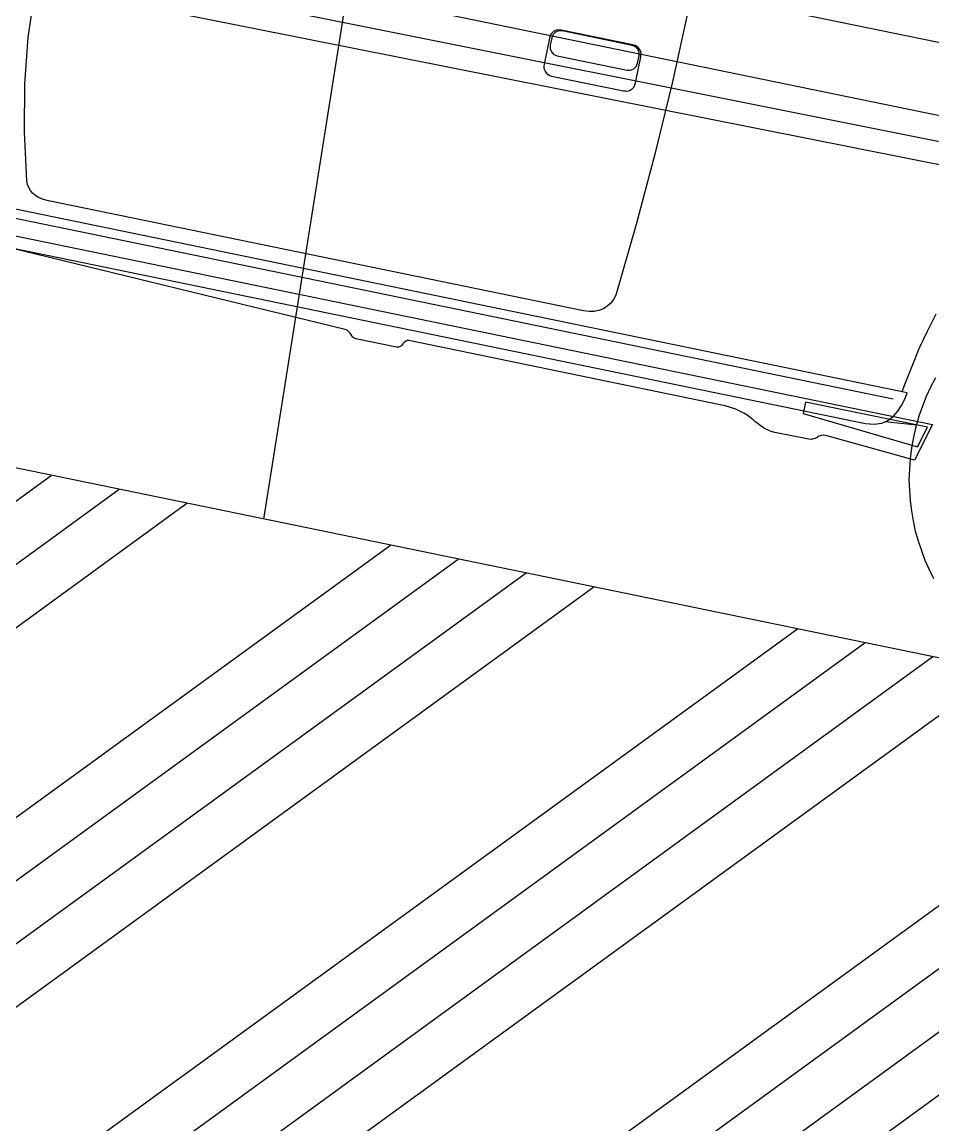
# Model space of a CAD drawing. Extents: x -640655 to -640254, y -1045449 to -1045159.
# Drawn here: x -640496.908 to -640495.349, y -1045215.381 to -1045213.495 of the extents above; entities that cross this region are included whole.
import ezdxf

# ---------------------------------------------------------------- set-up
doc = ezdxf.new("R2010")
doc.units = 0
doc.header["$MEASUREMENT"] = 0
doc.layers.get('0').update_dxf_attribs({"linetype": 'CONTINUOUS'})
for name, color, linetype in [('T_srafa', 8, 'CONTINUOUS'), ('T_stafaz', 7, 'CONTINUOUS'), ('T_tenka', 4, 'CONTINUOUS'), ('T_tlusta', 1, 'CONTINUOUS')]:
    doc.layers.add(name, color=color, linetype=linetype)

# ---------------------------------------------------------------- blocks, each defined once
blk = doc.blocks.new('A$C04E35D7F')
at = {"linetype": 'Continuous'}
for p, q in [((78.32031968901765, 103.1070513552397), (44.44998493901903, 103.1070513552397)), ((89.50096441099095, 99.5611836108165), (89.66409149850688, 87.07122937062377)), ((42.87022788097102, 90.83388442871927), (297.6790313987995, 90.83388442871927)), ((95.82857827936868, 90.39816339232834), (95.88223850552481, 90.7802242025628)), ((95.88223850552481, 90.7802242025628), (95.93804514072781, 91.10647837759444)), ((95.93804514072781, 91.10647837759444), (96.10117222824374, 91.37907232646961)), ((96.10117222824374, 91.37907232646961), (96.31795954191625, 91.65166627534472)), ((96.15483245440055, 90.50763025368764), (96.26429931575967, 91.10647837759444)), ((96.26429931575967, 91.10647837759444), (96.59055349079131, 91.5980060491882)), ((96.31795954191625, 91.65166627534472), (96.59055349079131, 91.87059999806337)), ((96.59055349079131, 91.87059999806337), (96.86314743966636, 92.03372708557924)), ((96.59055349079131, 91.5980060491882), (97.0799347533391, 91.92640663326614)), ((96.86314743966636, 92.03372708557924), (97.18940161469823, 92.08953372078199)), ((97.0799347533391, 91.92640663326614), (97.68092928629198, 92.03372708557924)), ((97.18940161469823, 92.08953372078199), (97.5714624249324, 92.14319394693854)), ((97.5714624249324, 92.14319394693854), (110.1150768912817, 92.14319394693854)), ((97.68092928629198, 92.03372708557924), (109.896143168563, 92.03372708557924)), ((109.896143168563, 92.03372708557924), (110.4971377015165, 91.92640663326614)), ((110.1150768912817, 92.14319394693854), (110.4434774753597, 92.08953372078199)), ((110.4434774753597, 92.08953372078199), (110.7697316503916, 92.03372708557924)), ((110.4971377015165, 91.92640663326614), (110.9886653731098, 91.5980060491882)), ((110.7697316503916, 92.03372708557924), (111.0423255992666, 91.87059999806337)), ((110.9886653731098, 91.5980060491882), (111.3149195481417, 91.10647837759444)), ((111.0423255992666, 91.87059999806337), (111.3149195481417, 91.65166627534472)), ((111.3149195481417, 91.65166627534472), (111.5338532708604, 91.37907232646961)), ((111.3149195481417, 91.10647837759444), (111.4243864095013, 90.50763025368764)), ((111.5338532708604, 91.37907232646961), (111.6969803583763, 91.10647837759444)), ((111.6969803583763, 91.10647837759444), (111.7506405845324, 90.7802242025628)), ((111.7506405845324, 90.7802242025628), (111.8064472197354, 90.39816339232834)), ((95.82857827936868, 85.87138671376388), (95.82857827936868, 90.39816339232834)), ((96.15483245440055, 89.25198096162495), (96.15483245440055, 90.50763025368764)), ((96.26429931575967, 88.65313283771812), (96.15483245440055, 89.25198096162495)), ((96.59055349079131, 88.16160516612433), (96.26429931575967, 88.65313283771812)), ((111.3149195481417, 88.65313283771812), (110.9886653731098, 88.16160516612433)), ((111.4243864095013, 89.25198096162495), (111.3149195481417, 88.65313283771812)), ((111.4243864095013, 90.50763025368764), (111.4243864095013, 89.25198096162495)), ((111.8064472197354, 90.39816339232834), (111.8064472197354, 85.87138671376388)), ((-34.63230996142113, 86.87080599017972), (298.4968132454251, 85.10726509329498)), ((89.66409149850688, 87.07122937062377), (90.10195894394406, 74.58127513043098)), ((97.0799347533391, 87.8353509910927), (96.59055349079131, 88.16160516612433)), ((97.68092928629198, 87.7258841297334), (97.0799347533391, 87.8353509910927)), ((109.896143168563, 87.7258841297334), (97.68092928629198, 87.7258841297334)), ((110.4971377015165, 87.8353509910927), (109.896143168563, 87.7258841297334)), ((110.9886653731098, 88.16160516612433), (110.4971377015165, 87.8353509910927)), ((95.88223850552481, 85.48932590352945), (95.82857827936868, 85.87138671376388)), ((95.93804514072781, 85.16307172849773), (95.88223850552481, 85.48932590352945)), ((96.10117222824374, 84.89047777962261), (95.93804514072781, 85.16307172849773)), ((96.31795954191625, 84.61788383074745), (96.10117222824374, 84.89047777962261)), ((111.5338532708604, 84.89047777962261), (111.3149195481417, 84.61788383074745)), ((111.6969803583763, 85.16307172849773), (111.5338532708604, 84.89047777962261)), ((111.7506405845324, 85.48932590352945), (111.6969803583763, 85.16307172849773)), ((111.8064472197354, 85.87138671376388), (111.7506405845324, 85.48932590352945)), ((292.115539150891, 81.00582798160278), (-34.63230996142113, 83.20266863614467)), ((96.59055349079131, 84.39895010802883), (96.31795954191625, 84.61788383074745)), ((96.86314743966636, 84.23582302051301), (96.59055349079131, 84.39895010802883)), ((97.18940161469823, 84.18001638531018), (96.86314743966636, 84.23582302051301)), ((97.5714624249324, 84.12635615915366), (97.18940161469823, 84.18001638531018)), ((110.1150768912817, 84.12635615915366), (97.5714624249324, 84.12635615915366)), ((110.4434774753597, 84.18001638531018), (110.1150768912817, 84.12635615915366)), ((110.7697316503916, 84.23582302051301), (110.4434774753597, 84.18001638531018)), ((111.0423255992666, 84.39895010802883), (110.7697316503916, 84.23582302051301)), ((111.3149195481417, 84.61788383074745), (111.0423255992666, 84.39895010802883)), ((199.1803202658823, 72.61731085310217), (199.6160413022731, 80.52682818857397)), ((90.10195894394406, 74.58127513043098), (90.81027392921055, 62.14712752544105)), ((198.1436046965377, 64.60047306531737), (199.1803202658823, 72.61731085310217)), ((196.5617012294438, 56.58363527753249), (198.1436046965377, 64.60047306531737)), ((90.81027392921055, 62.14712752544105), (91.79118286335142, 49.65931969429451)), ((38.34345120240641, 54.34707705132854), (37.46986272057802, 57.56454421167376)), ((194.4882700907553, 48.45947703743462), (196.5617012294438, 56.58363527753249)), ((39.10542641382926, 51.13175630002956), (38.34345120240641, 54.34707705132854)), ((39.70642094678215, 47.96794936584087), (39.10542641382926, 51.13175630002956)), ((91.79118286335142, 49.65931969429451), (92.06377681222648, 48.84153784766906)), ((40.25160884453248, 44.80414243165211), (39.70642094678215, 47.96794936584087)), ((92.06377681222648, 48.84153784766906), (92.39217739630453, 48.13107645335671)), ((92.39217739630453, 48.13107645335671), (92.88370506789852, 47.47642169424708)), ((92.88370506789852, 47.47642169424708), (93.42889296564908, 46.9312337964968)), ((193.5073611566145, 46.98704043169954), (193.8894219668487, 47.42276146809053)), ((193.8894219668487, 47.42276146809053), (194.2156761418803, 47.91428913968434)), ((194.2156761418803, 47.91428913968434), (194.4882700907553, 48.45947703743462)), ((35.39643158189028, 46.82176693513748), (35.88795925348381, 45.07673638052728)), ((93.42889296564908, 46.9312337964968), (94.1372079509149, 46.49551276010581)), ((94.1372079509149, 46.49551276010581), (94.90132957138394, 46.16925858507412)), ((94.90132957138394, 46.16925858507412), (95.71911141800956, 45.95032486235547)), ((95.71911141800956, 45.95032486235547), (96.70002035215043, 45.89451822715273)), ((96.70002035215043, 45.89451822715273), (190.1267669087533, 45.89451822715273)), ((190.1267669087533, 45.89451822715273), (191.0540156167381, 45.95032486235547)), ((191.0540156167381, 45.95032486235547), (191.8159908281607, 46.05979172371482)), ((191.8159908281607, 46.05979172371482), (192.4706455872699, 46.27657903738719)), ((192.4706455872699, 46.27657903738719), (193.0716401202235, 46.60497962146511)), ((193.0716401202235, 46.60497962146511), (193.5073611566145, 46.98704043169954)), ((35.88795925348381, 45.07673638052728), (36.3236802898748, 43.33170582591706)), ((40.47054256725096, 43.49483291343296), (40.25160884453248, 44.80414243165211)), ((36.3236802898748, 43.33170582591706), (36.59627423875008, 41.58667527130689)), ((36.59627423875008, 41.58667527130689), (36.87101459667133, 39.7879844905402)), ((39.65061431157937, 43.33170582591706), (201.1979447693673, 43.33170582591706)), ((39.8158878081415, 42.18766980425997), (39.65061431157937, 43.33170582591706)), ((40.14214198317313, 40.98782714740008), (39.8158878081415, 42.18766980425997)), ((41.72404545026757, 41.74980235882271), (198.7982594556474, 41.74980235882271)), ((36.87101459667133, 39.7879844905402), (36.97833504898449, 37.93348707457068)), ((40.52420279340754, 39.89530494285322), (40.14214198317313, 40.98782714740008)), ((41.12305091731446, 38.91439600871195), (40.52420279340754, 39.89530494285322)), ((205.1795335501815, 38.86073578255539), (34.30605578638961, 38.86073578255539)), ((34.30605578638961, 38.86073578255539), (36.05108634099975, 32.26052796530286)), ((35.01651718070207, 38.25974124960231), (56.34109105530501, 38.25974124960231)), ((35.99742611484317, 34.6065530528661), (35.01651718070207, 38.25974124960231)), ((36.96080243372285, 38.23645066629297), (42.37870020937703, 37.66089312569551)), ((36.97833504898449, 37.93348707457068), (37.03414168418726, 36.07898965860116)), ((41.88717253778327, 38.04080752688375), (41.12305091731446, 38.91439600871195)), ((42.81442124576802, 37.3324925416176), (41.88717253778327, 38.04080752688375)), ((56.34109105530501, 38.25974124960231), (56.34109105530501, 36.24211674611698)), ((56.34109105530501, 36.24211674611698), (35.99742611484317, 34.6065530528661)), ((37.03414168418726, 36.07898965860116), (36.97833504898449, 34.22449224263164)), ((42.37870020937703, 37.66089312569551), (42.37870020937703, 37.66089312569551)), ((44.07007053783082, 36.89677150522661), (42.81442124576802, 37.3324925416176)), ((45.5425071435659, 36.73364441771079), (44.07007053783082, 36.89677150522661)), ((196.780634952162, 36.73364441771079), (45.5425071435659, 36.73364441771079)), ((136.022234079652, 34.55074641766336), (205.1795335501815, 37.00623836658588)), ((36.97833504898449, 34.22449224263164), (36.87101459667133, 32.36999482666215)), ((65.06624382835594, 33.78662479719446), (65.66723836130905, 34.06136515511582)), ((65.66723836130905, 34.06136515511582), (66.32189312041851, 34.27815246878819)), ((66.32189312041851, 34.27815246878819), (67.03020810568478, 34.49708619150681)), ((67.03020810568478, 34.49708619150681), (67.79432972615359, 34.66021327902263)), ((67.79432972615359, 34.66021327902263), (68.72157843413834, 34.76968014038198)), ((68.72157843413834, 34.76968014038198), (69.70248736827966, 34.87914700174127)), ((69.70248736827966, 34.87914700174127), (70.84866979898311, 34.87914700174127)), ((70.84866979898311, 34.87914700174127), (124.9510562190378, 34.87914700174127)), ((124.9510562190378, 34.87914700174127), (125.2236501679129, 34.82334036653845)), ((125.2236501679129, 34.82334036653845), (125.4404374815856, 34.6065530528661)), ((125.4404374815856, 34.6065530528661), (125.6593712043039, 34.38761933014746)), ((125.6593712043039, 34.38761933014746), (125.8224982918198, 34.11502538127235)), ((125.8224982918198, 34.11502538127235), (125.9856253793357, 33.78662479719446)), ((134.6592643352762, 33.73296457103791), (134.8760516489488, 33.95189829375653)), ((134.8760516489488, 33.95189829375653), (135.0949853716672, 34.1686856074289)), ((135.0949853716672, 34.1686856074289), (135.3675793205427, 34.33395910399099)), ((135.3675793205427, 34.33395910399099), (135.6401732694178, 34.49708619150681)), ((135.6401732694178, 34.49708619150681), (136.022234079652, 34.55074641766336)), ((36.05108634099975, 32.26052796530286), (51.75850774153764, 33.35090376080345)), ((36.87101459667133, 32.36999482666215), (36.59627423875008, 30.56915763684916)), ((51.75850774153764, 33.35090376080345), (52.19637518697505, 33.35090376080345)), ((52.19637518697505, 33.35090376080345), (52.57843599720945, 33.18777667328757)), ((52.57843599720945, 33.18777667328757), (52.85102994608451, 33.02464958577175)), ((52.85102994608451, 33.02464958577175), (53.12362389495956, 32.80571586305314)), ((53.12362389495956, 32.80571586305314), (53.39621784383485, 32.53312191417803)), ((53.39621784383485, 32.53312191417803), (53.72247201886648, 32.36999482666215)), ((53.72247201886648, 32.36999482666215), (54.05087260294431, 32.2068677391463)), ((54.05087260294431, 32.2068677391463), (54.4865936393353, 32.15106110394356)), ((54.4865936393353, 32.15106110394356), (60.4321466974784, 32.09740087778704)), ((60.4321466974784, 32.09740087778704), (61.08680145658809, 32.15106110394356)), ((61.08680145658809, 32.15106110394356), (61.63198935433843, 32.26052796530286)), ((61.63198935433843, 32.26052796530286), (62.17717725208877, 32.36999482666215)), ((62.17717725208877, 32.36999482666215), (62.66655851463611, 32.58678214033449)), ((62.66655851463611, 32.58678214033449), (63.10442596007351, 32.75205563689659)), ((63.10442596007351, 32.75205563689659), (63.59380722262085, 33.02464958577175)), ((63.59380722262085, 33.02464958577175), (64.08533489421484, 33.24143689944412)), ((64.08533489421484, 33.24143689944412), (64.57686256580837, 33.51403084831929)), ((64.57686256580837, 33.51403084831929), (65.06624382835594, 33.78662479719446)), ((125.9856253793357, 33.78662479719446), (126.2045591020544, 33.56983748352204)), ((126.2045591020544, 33.56983748352204), (126.4234928247729, 33.40671039600619)), ((126.4234928247729, 33.40671039600619), (126.8055536350075, 33.35090376080345)), ((126.8055536350075, 33.35090376080345), (133.8951427148072, 33.35090376080345)), ((133.8951427148072, 33.35090376080345), (134.1677366636827, 33.40671039600619)), ((134.1677366636827, 33.40671039600619), (134.4403306125578, 33.51403084831929)), ((134.4403306125578, 33.51403084831929), (134.6592643352762, 33.73296457103791)), ((36.59627423875008, 30.56915763684916), (36.3236802898748, 28.82412708223899)), ((36.3236802898748, 28.82412708223899), (35.88795925348381, 27.07909652762882)), ((35.88795925348381, 27.07909652762882), (35.39643158189028, 25.3340659730186)), ((35.39643158189028, 25.3340659730186), (34.85124368413994, 23.69850227976769)), ((34.85124368413994, 23.69850227976769), (34.19658892503026, 22.06079217747055)), ((34.19658892503026, 22.06079217747055), (33.48827393976421, 20.42522848421967)), ((32.67049209313859, 18.89913165232812), (31.79690361131043, 17.37088841139027)), ((33.48827393976421, 20.42522848421967), (32.67049209313859, 18.89913165232812)), ((31.79690361131043, 17.37088841139027), (30.86965490332568, 15.89845180565527)), ((30.86965490332568, 15.89845180565527), (29.835085743028, 14.47967542607674)), ((29.835085743028, 14.47967542607674), (28.79837017368368, 13.11670568170095))]:
    blk.add_line(p, q, dxfattribs=at)

msp = doc.modelspace()

# ---------------------------------------------------------------- hatches: boundary and pattern name
at = {"layer": 'T_srafa', "linetype": 'Continuous'}
h = msp.add_hatch(dxfattribs=at)
h.set_pattern_fill('ANSI34', color=256, scale=0.7, style=0)
h.set_pattern_definition([(35.99993614890274, (0, 0), (-0.3085867841248287, 0.4247342659398889), []), (35.99993614890274, (0.122220174805697, -0.01935791360336016), (-0.3085867841248287, 0.4247342659398889), []), (35.99993614890274, (0.2444403503027756, -0.03871582731622522), (-0.3085867841248287, 0.4247342659398889), []), (35.99993614890274, (0.3666605251084726, -0.05807374091958539), (-0.3085867841248287, 0.4247342659398889), [])])
h.paths.add_polyline_path([(-640463.9559753259, -1045213.221385424), (-640463.9553730619, -1045213.217582906), (-640465.5389436584, -1045213.238910789), (-640466.8454122157, -1045213.846312741), (-640467.1403005967, -1045213.750748212), (-640467.8755477702, -1045218.392882594), (-640474.3449052523, -1045217.368229639), (-640477.0585939819, -1045217.24216006), (-640478.3919730049, -1045217.030972046), (-640478.5014779007, -1045217.722353762), (-640480.1311633752, -1045217.464235079), (-640491.9340369573, -1045215.594830069), (-640491.8871062875, -1045215.298523619), (-640494.8473139661, -1045214.829669401), (-640494.8248957718, -1045214.688127513), (-640498.1991235592, -1045213.995051494), (-640498.4458147819, -1045213.954510317), (-640498.4459433146, -1045213.95449574), (-640498.6835741538, -1045215.400457237), (-640465.1642359528, -1045220.709437147)])
h.paths.add_polyline_path([(-640498.4459433145, -1045213.95449574), (-640500.3360721305, -1045213.740140202), (-640500.4051459692, -1045213.728788623), (-640500.4444784528, -1045213.783129388), (-640500.4542083588, -1045213.842335426), (-640502.5247754068, -1045213.544449367), (-640502.7175441526, -1045214.761534549), (-640498.6835741538, -1045215.400457237)])
h.paths.add_polyline_path([(-640502.5247754067, -1045213.544449367), (-640506.3942511736, -1045212.987759892), (-640506.3845213299, -1045212.928554237), (-640506.4043940636, -1045212.864483308), (-640508.5950108378, -1045212.504477863), (-640510.5359051307, -1045213.52321889), (-640502.7175441526, -1045214.761534549)])
h.paths.add_polyline_path([(-640476.9647326407, -1045216.649547161), (-640478.2981116658, -1045216.438359147), (-640478.3919730048, -1045217.030972046), (-640477.0585939803, -1045217.24216006), (-640474.3449052518, -1045217.368229638), (-640477.0116633106, -1045216.94585361)], flags=17)
h.paths.add_polyline_path([(-640478.347496074, -1045216.430537369), (-640479.8784127319, -1045216.188062243), (-640479.9722740711, -1045216.780675141), (-640478.4413574131, -1045217.023150268)], flags=17)
h.paths.add_polyline_path([(-640478.4413574131, -1045217.023150268), (-640479.972274071, -1045216.780675141), (-640480.027026519, -1045217.126365999, 0.4142135624853532), (-640479.777650739, -1045217.469603119), (-640478.8393469807, -1045217.618216906, 0.4142135623730951), (-640478.496109861, -1045217.368841126)], flags=17)
h.paths.add_polyline_path([(-640463.9553730616, -1045213.217582905), (-640465.127996497, -1045213.047853678), (-640465.5389436581, -1045213.238910789)])

# ---------------------------------------------------------------- linework, layer by layer
at = {"layer": 'T_tenka', "linetype": 'Continuous'}
msp.add_line((-640496.2163278289, -1045212.587906734), (-640496.494650635, -1045214.345155098), dxfattribs=at)
at = {"layer": 'T_tlusta', "linetype": 'Continuous'}
msp.add_line((-640491.7389530679, -1045215.321988953), (-640498.1991235625, -1045213.995051493), dxfattribs=at)

# ---------------------------------------------------------------- block references
at = {"layer": 'T_stafaz', "xscale": -0.01000000006142951, "yscale": 0.009999999801035157, "zscale": 0.01, "rotation": 348.3813763334481}
msp.add_blockref('A$C04E35D7F', (-640495.0926266045, -1045214.633369291), dxfattribs=at)

doc.saveas('drawing.dxf')
